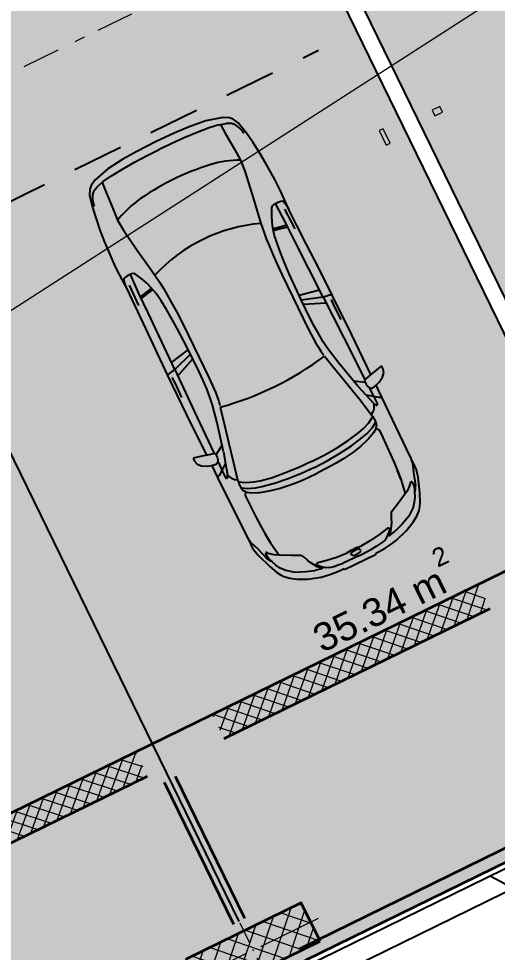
# Model space of a CAD drawing. Header units: metres. Extents: x 7511783 to 7512372, y 4692307 to 4692611.
# Drawn here: x 7511897.04 to 7511901.53, y 4692368.94 to 4692377.69 of the extents above; entities that cross this region are included whole.
import ezdxf
from ezdxf.enums import TextEntityAlignment as Align

# ---------------------------------------------------------------- set-up
doc = ezdxf.new("R2010")
doc.units = ezdxf.units.M
doc.linetypes.add('Dot & Dashed', pattern=[670.2777624130249, 352.777767181396, -176.388883590699, 0, -141.11111164093])
doc.linetypes.add('Long Dashed', pattern=[793.7499761581425, 476.2499928474427, -317.4999833106998])
for name, color, linetype, lineweight in [('A - Fill Zone_Pen_No__102', 254, 'Continuous', 0), ('A - Fill Zone_Pen_No__156', 165, 'Continuous', 0), ('A - Fill Zone_Pen_No__176', 253, 'Continuous', 0), ('A - Muret', 7, 'Continuous', 0), ('A - Muret_Pen_No__101', 252, 'Continuous', 0), ('A - Muret_Pen_No__102', 254, 'Continuous', 0), ('A - Muret_Pen_No__7', 7, 'Continuous', 0), ('A - Pllaka Themel_Pen_No__42', 8, 'Continuous', 0), ('A - Rampa_Pen_No__42', 8, 'Continuous', 0), ('A - Shtyllat', 7, 'Continuous', 0), ('A - Shtyllat_Pen_No__1', 7, 'Continuous', 0), ('A -Polyline_Pen_No__42', 8, 'Continuous', 0), ('A1 - Bodrumi -1', 7, 'Continuous', 0), ('bodrum 1 garazhat projekt', 7, 'Continuous', 0), ('garazhat-netw-amiri - b1', 20, 'Continuous', 0), ('Interior - Furniture _Pen_No__42', 8, 'Continuous', 0), ('Marker - Section', 7, 'Continuous', 0), ('Marker - Section_Pen_No__85', 151, 'Continuous', 0), ('Structural - Bearing', 7, 'Continuous', 0), ('Structural - Bearing_Pen_No__20', 1, 'Continuous', 0), ('Structural - Bearing_Pen_No__21', 7, 'Continuous', 0), ('vijat rregullim', 1, 'Continuous', 0)]:
    doc.layers.add(name, color=color, linetype=linetype, lineweight=lineweight)
doc.styles.add('GENERATED_STYLE_1', font='arial.ttf')
doc.styles.add('GENERATED_STYLE_2', font='arialbd.ttf')

# ---------------------------------------------------------------- blocks, each defined once
blk = doc.blocks.new('Slab_1', base_point=(-1850.000000000003, -20500.83600967443))
at = {"layer": 'A - Pllaka Themel_Pen_No__42', "color": 8, "linetype": 'Continuous', "lineweight": 25, "flags": 128}
blk.add_lwpolyline([(-1850.000000000003, -20500.83600967443), (27400.0000000007, -20500.83534970144), (27400.0000000007, 1500), (-1000, 1500), (-999.9999999999992, -8550.830745419275), (-1850.000000000002, -8550.830745419275)], close=True, dxfattribs=at)
blk = doc.blocks.new('Slab_2', base_point=(27550, -20500.83535421407))
at = {"layer": 'A - Pllaka Themel_Pen_No__42', "color": 8, "linetype": 'Continuous', "lineweight": 25, "flags": 128}
blk.add_lwpolyline([(27550, -20500.83535421407), (52100, -20500.83535421407), (52100, 1500), (27550, 1500)], close=True, dxfattribs=at)
blk = doc.blocks.new('Wall_32', base_point=(5824.862731304111, -24950.40664052381))
at = {"layer": 'A - Muret_Pen_No__101', "linetype": 'Continuous', "lineweight": 13}
h = blk.add_hatch(dxfattribs=at)
h.set_pattern_fill('CONCRETE_BLOCK', color=252, style=0, pattern_type=2)
h.set_pattern_definition([(44.99999999999998, (0, 0), (-68.94290863686237, 68.94290863686243), []), (135.0000000000001, (0, 0), (68.94290863686219, 68.94290863686261), [])])
h.paths.add_polyline_path([(6424.862816457296, -24950.41492313773), (9499.998194575948, -24950.45703086066), (9500.001641991863, -24700.63338816103), (10300.00183761077, -24700.64422289676), (10299.99814395087, -24950.46786559639), (13074.99829154035, -24950.50578717143), (13075.00173895627, -24700.63338816103), (13875.00193457517, -24700.64422289676), (13874.99824091527, -24950.51686815115), (16424.99835657231, -24950.55208104226), (16425.00180398823, -24700.63338816103), (17225.00150711915, -24700.64422289676), (17224.99805970324, -24950.56316202198), (22349.99821248404, -24950.63358780419), (22350.00165989995, -24700.63338816103), (6424.866263873207, -24700.41496973857)])
at = {"layer": 'A - Muret_Pen_No__7', "color": 7, "linetype": 'Continuous', "lineweight": 35, "flags": 128}
for points in [[(22350.0017149545, -24700.63356742325), (6424.866061430847, -24700.41487988083)], [(6424.862801589686, -24950.41487985964), (9499.998173563205, -24950.45710830979)], [(10299.99816184471, -24950.46809408945), (13074.99828923289, -24950.50620101496)]]:
    blk.add_lwpolyline(points, dxfattribs=at)
blk = doc.blocks.new('Wall_38', base_point=(16950, -19000.83965125988))
at = {"layer": 'A - Muret_Pen_No__102', "linetype": 'Continuous', "lineweight": 0}
for points in [[(22350.00006556553, -18880.83973710552), (16950, -18880.83973710552), (16950, -19000.839679736), (22350.00006556553, -19000.8406140397)], [(26450.00000000064, -18880.83973710552), (23149.99994263089, -18880.83973710552), (23149.99994263089, -19000.8406140397), (27400.0000000007, -19000.839679736), (26450.00000000064, -19000.83531965208)]]:
    blk.add_hatch(color=254, dxfattribs=at).paths.add_polyline_path(points)
at = {"layer": 'A - Muret_Pen_No__7', "color": 7, "linetype": 'Continuous', "lineweight": 35, "flags": 128}
for points in [[(18780.00004897138, -18880.83965125988), (16950, -18880.83965125988)], [(22350.00006556553, -18880.83965125988), (18900.00004897138, -18880.83965125988)], [(26450.00000000064, -18880.83965125988), (23149.99994263089, -18880.83965125988)], [(16950, -19000.83965125988), (22350.00006556562, -19000.83965125988)], [(23149.99994263096, -19000.83965125988), (27400.0000000007, -19000.83965125988)]]:
    blk.add_lwpolyline(points, dxfattribs=at)
blk = doc.blocks.new('Wall_64', base_point=(22750, -16800.83534970144))
at = {"layer": 'A - Muret_Pen_No__102', "linetype": 'Continuous', "lineweight": 0}
blk.add_hatch(color=254, dxfattribs=at).paths.add_polyline_path([(22690, -16920.83534970144), (22690, -18400.8406140397), (22810, -18400.8406140397), (22810, -16920.83534970144)])
at = {"layer": 'A - Muret_Pen_No__7', "color": 7, "linetype": 'Continuous', "lineweight": 35, "flags": 128}
for points in [[(22690, -16920.83534970144), (22690, -18400.8406140397)], [(22810, -18400.8406140397), (22810, -16920.83534970144)]]:
    blk.add_lwpolyline(points, dxfattribs=at)
blk = doc.blocks.new('Column_17', base_point=(-52908.25413540503, 206724.0072372175))
at = {"layer": 'Structural - Bearing', "linetype": 'Continuous', "lineweight": 0}
h = blk.add_hatch(dxfattribs=at)
h.set_pattern_fill('CONCRETE_BLOCK', color=18, style=0, pattern_type=2)
h.set_pattern_definition([(44.99999999999998, (0, 0), (-91.92387818248316, 91.92387818248324), []), (135.0000000000001, (0, 0), (91.9238781824829, 91.92387818248349), [])])
h.paths.add_polyline_path([(-52308.25413540503, 206524.0072372175), (-52308.25413540503, 206924.0072372175), (-53508.25413540504, 206924.0072372175), (-53508.25413540504, 206524.0072372175)])
at = {"layer": 'Structural - Bearing_Pen_No__20', "color": 1, "linetype": 'Continuous', "lineweight": 0}
for p, q in [((-52908.25413540503, 206804.0072372175), (-52908.25413540503, 207004.0072372175)), ((-52988.25413540503, 206724.0072372175), (-53588.25413540504, 206724.0072372175)), ((-52828.25413540503, 206724.0072372175), (-52228.25413540504, 206724.0072372175)), ((-52908.25413540503, 206644.0072372175), (-52908.25413540503, 206444.0072372175))]:
    blk.add_line(p, q, dxfattribs=at)
blk.add_point((-52908.25413540503, 206724.0072372175), dxfattribs=at)
at = {"layer": 'Structural - Bearing_Pen_No__21', "color": 7, "linetype": 'Continuous', "lineweight": 35, "flags": 128}
blk.add_lwpolyline([(-52308.25413540503, 206524.0072372175), (-52308.25413540503, 206924.0072372175), (-53508.25413540504, 206924.0072372175), (-53508.25413540504, 206524.0072372175)], close=True, dxfattribs=at)
blk = doc.blocks.new('Column_22', base_point=(1682.500000000002, 14455))
at = {"layer": 'A - Shtyllat_Pen_No__1', "color": 7, "linetype": 'Continuous', "lineweight": 13, "flags": 128}
blk.add_lwpolyline([(1662.500000000002, 14380), (1702.500000000001, 14380), (1702.500000000001, 14530), (1662.500000000002, 14530)], close=True, dxfattribs=at)
blk = doc.blocks.new('Column_31', base_point=(3220.000000000001, 14970))
at = {"layer": 'A - Shtyllat_Pen_No__1', "color": 7, "linetype": 'Continuous', "lineweight": 13, "flags": 128}
blk.add_lwpolyline([(3180.000000000001, 15000), (3180.000000000001, 14940), (3260.000000000001, 14940), (3260.000000000001, 15000)], close=True, dxfattribs=at)
blk = doc.blocks.new('Car 05 22')
at = {"layer": 'Interior - Furniture _Pen_No__42', "color": 8, "linetype": 'Continuous', "lineweight": 25}
for p, q in [((1961.117547741, 983.221158223), (1928.938242309, 983.221158223)), ((1928.938242309, 983.221158223), (1957.843908175, 858.0544967500001)), ((1996.903176747, 974.9060932165999), (1961.117547741, 983.221158223)), ((2026.89661068, 945.007687052), (1996.903176747, 974.9060932165999)), ((2054.5732194, 897.577022836), (2026.89661068, 945.007687052)), ((2067.91700908, 857.6794056350001), (2054.5732194, 897.577022836)), ((-585.227090103, 801.027979058), (-706.3378894982, 775.7872218095)), ((-483.1389679684001, 817.2581826864), (-585.227090103, 801.027979058)), ((-372.3345973750002, 830.229933465), (-483.1389679684001, 817.2581826864)), ((-251.752794228, 841.043733947), (-372.3345973750002, 830.229933465)), ((-168.2198443133, 844.6061713611999), (-251.752794228, 841.043733947)), ((-78.35772569479998, 850.6357850930001), (-168.2198443133, 844.6061713611999)), ((-24.036324899, 852.2918850640001), (-78.35772569479998, 850.6357850930001)), ((40.3182760438, 852.3336850629998), (-24.036324899, 852.2918850640001)), ((230.8030912739, 845.5192631063), (40.3182760438, 852.3336850629998)), ((124.560977278, 791.3967861309999), (129.0398444, 820.4687779309999)), ((125.693926866, 743.8968737240001), (124.560977278, 791.3967861309999)), ((129.0398444, 820.4687779309999), (138.886242882, 832.3883788069998)), ((138.886242882, 832.3883788069998), (165.168377873, 840.275885275)), ((165.168377873, 840.275885275), (194.733578306, 844.324685204)), ((194.733578306, 844.324685204), (230.803091274, 845.519263106)), ((210.873013229, 809.2317387879999), (418.0703055720001, 816.1926024380003)), ((400.0158099590001, 847.596806379), (230.8030912739, 845.5192631063)), ((590.7241636140001, 851.6786068920001), (400.0158099590001, 847.596806379)), ((856.5325990199999, 856.169707455), (590.7241636140001, 851.6786068920001)), ((1129.8609284, 858.5331077519999), (856.5325990199999, 856.169707455)), ((1115.14443198, 808.948201529), (1108.59023357, 773.98329714)), ((1119.51383092, 833.2672045809999), (1115.14443198, 808.948201529)), ((1120.16623076, 836.3248049650001), (1119.51383092, 833.2672045809999)), ((1120.69723063, 838.160005195), (1120.16623076, 836.3248049650001)), ((1129.8609284, 858.5331077519999), (1120.69723063, 838.160005195)), ((1536.1071561, 860.3802508980001), (1129.8609284, 858.5331077519999)), ((1162.63563846, 830.4777734580001), (1220.13025657, 829.0713745190002)), ((1220.13025657, 829.0713745190002), (1369.65750367, 831.489072695)), ((1957.843908175, 858.0544967500001), (1536.1071561, 860.3802508980001)), ((1957.84390817, 858.0544967500001), (1977.22141076, 777.427813481)), ((2044.48611622, 783.069509224), (2063.35562216, 792.2740022800001)), ((2063.35562216, 792.2740022800001), (2070.42572439, 799.8521965630001)), ((2068.68333559, 787.696981005), (2065.39356605, 794.4584027669999)), ((2119.91703998, 857.4374531180001), (2067.91700908, 857.6794056350001)), ((2075.28112592, 835.6608695470001), (2067.91700908, 857.6794056350001)), ((2068.68333559, 787.696981005), (2148.02030692, 790.4828861469999)), ((2070.42572439, 799.8521965630001), (2075.2191259, 809.3983893609999)), ((2075.2191259, 809.3983893609999), (2075.28112592, 835.6608695470001)), ((2106.51930118, 732.1586113790001), (2148.02030692, 790.4828861469999)), ((2193.165590015, 856.4504063259001), (2119.91703998, 857.4374531180001)), ((2148.02030692, 790.4828861469999), (2166.81146925, 813.814537484)), ((2148.02030692, 790.4828861469999), (2205.61920777, 792.204186117)), ((2166.81146925, 813.814537484), (2182.27381684, 834.081841238)), ((2182.27381684, 834.081841238), (2193.16559002, 856.4504063260001)), ((2808.01466132, 852.5547640039999), (2193.165590015, 856.4504063259001)), ((2205.61920777, 792.204186117), (2227.21980808, 791.0038861380001)), ((2227.21980808, 791.0038861380001), (2232.61990816, 790.029986155)), ((2232.61990816, 790.029986155), (2237.93539134, 787.2871225249999)), ((2240.81890828, 784.03918626), (2237.93539134, 787.2871225249999)), ((2855.711363900001, 852.6327640009998), (2808.01466132, 852.5547640039999)), ((2808.01466132, 852.5547640039999), (2876.86636504, 843.317264394)), ((2891.44016583, 852.5287640049999), (2855.711363900001, 852.6327640009998)), ((2876.86636504, 843.317264394), (2954.16376923, 813.731165643)), ((2922.51356751, 852.034364026), (2891.44016583, 852.5287640049999)), ((2904.11849592, 832.8863289209997), (2905.06820589, 832.8379901159999)), ((2945.17226874, 849.4061641369999), (2922.51356751, 852.034364026)), ((2989.61447115, 839.6482645490003), (2945.17226874, 849.4061641369999)), ((2954.16376923, 813.731165643), (3075.78877375, 774.6896785450001)), ((3013.55027244, 833.064864827), (2989.61447115, 839.6482645490003)), ((3154.26138006, 782.5577669589998), (3013.55027244, 833.064864827)), ((-784.8200333720001, 721.8124613509999), (-815.0478655078, 667.7598955197002)), ((-757.6903274910002, 747.022066986), (-784.8200333720001, 721.8124613509999)), ((-706.3378894982, 775.7872218095), (-757.6903274910002, 747.022066986)), ((-729.425104913, 716.3992494200002), (-750.577082573, 669.7773949330001)), ((-701.0941271610001, 743.2591195180001), (-729.425104913, 716.3992494200002)), ((-664.8727541800001, 760.961322365), (-701.0941271610001, 743.2591195180001)), ((-626.571782751, 772.4860242179999), (-664.8727541800001, 760.961322365)), ((-594.8871138119998, 778.4895580349998), (-626.571782751, 772.4860242179999)), ((327.3887276080001, 761.920895626), (125.394377448, 756.455747737)), ((132.429139117, 722.8048827370001), (125.693926866, 743.8968737240001)), ((146.670770152, 710.6062742990001), (132.429139117, 722.8048827370001)), ((171.252864179, 696.6287725440001), (146.670770152, 710.6062742990001)), ((521.9507803269998, 764.6728959719999), (327.3887276080001, 761.920895626)), ((355.2943663540001, 762.315609428), (339.1227247570001, 683.1192857359999)), ((373.4006373970002, 762.5717151969999), (357.2289958010001, 683.375391506)), ((813.627009446, 769.327996556), (521.9507803269998, 764.6728959719999)), ((1108.59023357, 773.98329714), (813.627009446, 769.327996556)), ((1036.25651944, 772.8416796290002), (996.5002997029998, 578.7916468290002)), ((1041.96657906, 578.0240872360001), (1107.56627095, 773.967136299)), ((1173.32542975, 774.895061201), (1090.33970038, 577.89253068)), ((1108.59023357, 773.98329714), (1537.61805657, 780.025947399)), ((1537.61805657, 780.025611521), (1974.99295641, 786.0764425990001)), ((2000.39650233, 701.591770694), (1730.35620914, 633.8338533080002)), ((1939.15395607, 686.22492547), (1995.917261, 777.427813481)), ((1977.22141076, 777.427813481), (2019.59119012, 777.427813481)), ((2000.39650233, 701.591770694), (2213.53100788, 762.9814866290001)), ((2019.59119012, 777.427813481), (2044.48611622, 783.069509224)), ((2226.59190807, 769.8777067159999), (2213.53100788, 762.9814866290001)), ((2213.53100788, 762.9814866290001), (2238.34670825, 752.240186817)), ((2234.36910819, 773.9630864369999), (2226.59190807, 769.8828865080001)), ((2238.46067648, 776.864360243), (2234.36910819, 773.9630864369999)), ((2238.34670825, 752.240186817), (2258.53170854, 739.717487037)), ((2238.46067648, 776.864360243), (2240.85090828, 780.5209863219999)), ((2240.85090828, 780.5209863219999), (2240.81890828, 784.03918626)), ((2258.53170854, 739.717487037), (2269.0398087, 731.086787188)), ((2269.0398087, 731.086787188), (2278.83550884, 721.965087348)), ((2278.83550884, 721.965087348), (2293.79610906, 697.6509877739999)), ((2293.79610906, 697.6509877739999), (2317.1870094, 700.7385877199999)), ((2317.1870094, 700.7385877199999), (2345.74280982, 702.7498876850001)), ((2355.134199750001, 639.912801441), (2317.1870094, 700.7385877199999)), ((2345.74280982, 702.7498876850001), (2378.929310310001, 702.0184876970001)), ((2410.10490185, 649.1086815510001), (2378.929310310001, 702.0184876970001)), ((2378.929310310001, 702.0184876970001), (2410.57231077, 694.2028878339999)), ((2428.73881104, 681.7061880529999), (2457.25830016, 700.035535323)), ((2457.25830016, 700.035535323), (2535.4819126, 697.9905877680001)), ((3022.47491973, 758.305686711), (3023.66221975, 762.4851866380001)), ((3024.49924208, 753.7186598590001), (3022.47491973, 758.305686711)), ((3023.66221975, 762.4851866380001), (3034.64521991, 765.0503865930001)), ((3037.91041996, 743.452886971), (3024.49924208, 753.7186598590001)), ((3034.64521991, 765.0503865930001), (3046.93432009, 763.817386614)), ((3050.61522015, 730.6688871950001), (3037.91041996, 743.452886971)), ((3046.93432009, 763.817386614), (3060.9451203, 762.9292866300001)), ((3064.50712035, 714.6457874760001), (3050.61522015, 730.6688871950001)), ((3060.9451203, 762.9292866300001), (3089.85712072, 757.3861867269998)), ((3076.97452053, 697.807687771), (3064.50712035, 714.6457874760001)), ((3100.48402088, 763.1120866269999), (3075.78877375, 774.6896785450001)), ((3089.85712072, 757.3861867269998), (3108.43932099, 751.4304868319999)), ((3114.13862108, 753.3111867989999), (3100.48402088, 763.1120866269999)), ((3108.43932099, 751.4304868319999), (3122.8656212, 746.4359869189999)), ((3122.8656212, 746.4359869189999), (3114.13862108, 753.3111867989999)), ((3170.0706946, 726.5554905960001), (3122.8656212, 746.4359869189999)), ((3235.883818752, 747.6101556219), (3154.26138006, 782.5577669589998)), ((3211.69204952, 701.0151137130001), (3170.0706946, 726.5554905960001)), ((3254.25934432, 663.1775183300001), (3211.69204952, 701.0151137130001)), ((3269.07948628, 728.3294692490001), (3235.883818752, 747.6101556219)), ((3298.56678787, 705.6390702070001), (3269.07948628, 728.3294692490001)), ((3337.33388997, 663.3806719909999), (3298.56678787, 705.6390702070001)), ((-815.0478655078, 667.7598955197002), (-855.0523550635, 511.0116477078998)), ((-768.2719792499998, 602.2788720830002), (-750.577082573, 669.7773949330001)), ((-764.3441764490001, 617.261773195), (-665.728145997, 623.9546285630003)), ((-665.728145997, 623.9546285630003), (-500.877431885, 634.180288886)), ((-500.877431885, 634.180288886), (-383.0238853850001, 641.9613403830001)), ((-383.0238853850001, 641.9613403830001), (-274.220886173, 631.318400078)), ((-274.220886173, 631.318400078), (-56.404854203, 600.536895199)), ((212.566754139, 676.5412700230002), (171.252864179, 696.6287725440001)), ((266.3151410770001, 654.566867265), (212.566754139, 676.5412700230002)), ((319.4903281550001, 636.426864989), (266.3151410770001, 654.566867265)), ((392.7088835140001, 617.8124267930001), (319.4903281550001, 636.426864989)), ((339.1227247570001, 683.1192857359999), (329.5580559370001, 633.8673348859999)), ((357.2289958010001, 683.375391506), (346.76505809, 629.492778784)), ((474.8166917820001, 607.1053878569999), (392.7088835140001, 617.8124267930001)), ((1730.35620914, 633.8338533080002), (1562.00595611, 600.596478384)), ((1779.61280153, 581.7538898049997), (1952.84760406, 621.338789111)), ((1952.84760406, 621.338789111), (2122.045506540001, 659.9572884350001)), ((2122.045506540001, 659.9572884350001), (2293.79610906, 697.6509877739999)), ((2293.79610906, 697.6386630720001), (2293.79610906, 697.6509877739999)), ((2379.77420337, 575.387091212), (2355.13301598, 639.9159014410001)), ((2436.02871163, 583.2244924540001), (2410.10490185, 649.1086815510001)), ((2410.57231077, 694.2028878339999), (2410.58631694, 694.1782473540001)), ((2428.73881104, 681.7061880529999), (2410.57231077, 694.2028878339999)), ((2428.77597173, 681.700745325), (2428.73881104, 681.7061880529999)), ((2428.77597173, 681.700745325), (2456.66545813, 639.8418234830003)), ((2456.66545813, 639.8418234830003), (2487.236391870001, 574.2621729599999)), ((2535.422612600001, 697.9916562040003), (2673.21491462, 695.5089878119999)), ((2535.46586986, 697.9894090810001), (2535.4819126, 697.988971943)), ((2673.21491462, 695.5089878119999), (2787.200816290001, 691.4809878819998)), ((2787.200816290001, 691.4809878819998), (2868.415817480001, 687.223087957)), ((2868.395882330001, 687.22488671), (2959.72331881, 678.984388101)), ((2959.72331881, 678.984388101), (2868.415817480001, 687.1969879569999)), ((2959.72331881, 678.984388101), (3047.2313201, 666.2002883250001)), ((3047.20992906, 666.2041971140001), (3100.00912087, 656.556188494)), ((3100.00912087, 656.556188494), (3076.97452053, 697.807687771)), ((3152.92075342, 553.873393456), (3100.00912087, 656.556188494)), ((3301.867263790001, 602.80900872), (3254.25934432, 663.1775183300001)), ((3374.49419199, 603.583974516), (3337.33388997, 663.3806719909999)), ((-768.2719792499998, 602.2788720830002), (-782.764796709, 510.0106247469999)), ((-56.404854203, 600.536895199), (145.941775497, 566.5900898169999)), ((145.941775497, 566.5900898169999), (233.261172115, 552.312592089)), ((233.261172115, 552.312592089), (315.3092800730001, 541.359190513)), ((315.2936019620001, 541.3606176840001), (384.2945810830001, 535.0794906230001)), ((384.2815104790001, 535.080362318), (454.174320738, 530.4191213629999)), ((454.170282107, 530.4193907049998), (526.242583163, 526.2868907769997)), ((521.3449804749999, 601.6186871690002), (474.8166917820001, 607.1053878569999)), ((569.9935686519999, 596.8381865689998), (521.3449804749999, 601.6186871690002)), ((526.2331313149998, 526.2873073839999), (627.7018846490002, 521.814890855)), ((652.59274858, 590.9845858339997), (569.9935686519999, 596.8381865689998)), ((772.8388193580001, 584.9903850819998), (652.59274858, 590.9845858339997)), ((907.2666866909999, 580.298084493), (772.8388193580001, 584.9903850819998)), ((1041.96657906, 578.0240872360001), (907.2666866909999, 580.298084493)), ((1227.79815085, 577.5186957939999), (1041.96657906, 578.0240872360001)), ((1316.09897866, 580.475793563), (1227.79815085, 577.5186957939999)), ((1403.02450604, 584.4121905939998), (1316.09897866, 580.475793563)), ((1483.8761315, 590.1361862749999), (1403.02450604, 584.4121905939998)), ((1466.62639694, 524.0299908169999), (1510.87647584, 527.594696836)), ((1562.00595611, 600.596478384), (1483.8761315, 590.1361862749999)), ((1510.85529759, 527.5929907539999), (1554.25309822, 533.0576906580001)), ((1554.25309822, 533.0576906580001), (1596.82961355, 540.969674969)), ((1597.28918852, 541.1774857889999), (1596.65116701, 540.8889849259999)), ((1610.72419049, 544.0665862469999), (1779.61280153, 581.7538898049997)), ((2397.334105950001, 514.2584815219999), (2379.77250853, 575.3929912130001)), ((2453.63941421, 521.616582688), (2436.02871163, 583.2244924540001)), ((2487.236391870001, 574.2621729599999), (2491.79934275, 562.0052962960001)), ((2491.79994982, 562.0052962960001), (2517.90263133, 477.034766618)), ((3189.62073735, 475.569766106), (3152.92075342, 553.873393456)), ((3301.867263790001, 602.80900872), (3346.015513130001, 501.4217980699999)), ((3418.40079436, 512.7439783509999), (3374.49419199, 603.583974516)), ((-855.0523550635, 511.0116477078998), (-874.6778528530002, 344.9579771100001)), ((-782.7621654889999, 510.027376359), (-794.5333543099999, 390.6265818930001)), ((627.698546207, 521.8149872519999), (756.75876515, 518.0884218199999)), ((756.75876515, 518.0884218199999), (1322.62824821, 518.052230308)), ((1322.62824821, 518.052230308), (1420.49779626, 521.652890858)), ((1420.49066257, 521.652523245), (1466.64156934, 524.030772681)), ((2419.31580918, 395.7362626700001), (2397.33316008, 514.2635815229997)), ((2477.61661773, 401.0764635800001), (2453.63941421, 521.616582688)), ((2517.90263133, 477.034766618), (2537.54372273, 384.0810341510001)), ((3199.39883308, 466.7584630290001), (3189.62073735, 475.569766106)), ((3220.69886845, 454.388540188), (3199.39883308, 466.7584630290001)), ((3256.10680826, 439.2417534179999), (3220.67662376, 454.4014587129999)), ((3288.390194130001, 425.101248479), (3256.10680826, 439.2417534179999)), ((3346.015513130001, 501.4217980699999), (3374.297465860001, 419.557472908)), ((3457.47689648, 393.0984834030001), (3418.40079436, 512.7439783509999)), ((-794.5333543099999, 390.6265818930001), (-802.4328468090001, 258.715288008)), ((2433.73206705, 266.091642182), (2419.31580918, 395.7362626700001)), ((2493.88922012, 269.050242651), (2477.61661773, 401.0764635800001)), ((2537.54372273, 384.0810341510001), (2551.45611664, 285.6281997640001)), ((3319.36158057, 408.41284265), (3288.390194130001, 425.101248479)), ((3353.46269085, 384.2512837760001), (3319.36158057, 408.41284265)), ((3321.23357975, 370.497229407), (3320.99727986, 362.132926485)), ((3320.99727986, 362.132926485), (3338.31527228, 276.8564967000001)), ((3324.654278260001, 377.297531782), (3321.23357975, 370.497229407)), ((3328.30797666, 379.591332583), (3324.654278260001, 377.297531782)), ((3338.468372210001, 379.4523325350001), (3328.30797666, 379.591332583)), ((3363.640761200001, 357.811724976), (3338.468372210001, 379.4523325350001)), ((3377.182392130001, 359.9734848010001), (3353.46269085, 384.2512837760001)), ((3396.66521323, 315.8049103040001), (3363.640761200001, 357.811724976)), ((3391.09039087, 344.247647689), (3374.297465860001, 419.557472908)), ((3391.09039087, 344.247647689), (3377.182392130001, 359.9734848010001)), ((3468.34279707, 330.9338860280001), (3457.47689648, 393.0984834030001)), ((-874.6778528530002, 344.9579771100001), (-882.944054645, 194.680643518)), ((2441.61713002, 131.955220918), (2433.73181129, 266.093942182)), ((2503.10292147, 133.173421111), (2493.88922012, 269.050242651)), ((2551.45611664, 285.6281997640001), (2559.71041303, 193.693567653)), ((3338.31527228, 276.8564967000001), (3351.882966340001, 172.661960307)), ((3408.0703938, 289.3779877820001), (3396.66521323, 315.8049103040001)), ((3408.0703938, 289.3779877820001), (3413.77629411, 267.259988716)), ((3413.77548775, 267.2641933500001), (3418.45445829, 242.866384828)), ((3474.4914974, 263.721088865), (3468.34279707, 330.9338860280001)), ((3478.33319761, 199.917191559), (3474.4914974, 263.721088865)), ((-882.944054645, 194.680643518), (-885.3767076889999, 0)), ((-802.4328468090001, 258.715288008), (-806.8131426489999, 124.936494209)), ((2559.71041303, 193.693567653), (2564.38081099, 101.185635342)), ((3418.452194370001, 242.878189745), (3424.044894670001, 200.723791525)), ((3424.044894670001, 200.723791525), (3427.72848251, 152.023715234)), ((3479.35651311, 164.9481933352), (3478.33319761, 199.917191559)), ((-806.8131426489999, 124.936494209), (-808.0470753050001, 0)), ((2444.0197128, -0.0273000043277), (2441.61701245, 131.957220918)), ((2506.01959488, -3.86e-13), (2503.10292147, 133.173421111)), ((2564.38081099, 101.185635342), (2566.01761027, -0.00610000213065)), ((3351.882966340001, 172.661960307), (3358.343763510001, 75.87012649980001)), ((3432.36383112, 39.98011396419999), (3427.72848251, 152.023715234)), ((3489.519598210001, 164.9481933352), (3479.35651311, 164.9481933352)), ((3489.519598210001, -164.9481933352), (3489.519598210001, 164.9481933352)), ((-885.3767076889999, 0), (-882.944054645, -194.680643518)), ((-806.8131426489999, -124.936494209), (-808.0470753050001, 1.477e-13)), ((2444.0197128, 0.0273000043271), (2441.61701245, -131.957220918)), ((2564.38081099, -101.185635342), (2566.01761027, 0.00610000212997)), ((3353.95786543, 27.8932505984), (3358.343763510001, 75.87012649980001)), ((3353.95786543, 27.8932505984), (3353.95786543, -0.7649002671629999)), ((3353.95786543, -27.8932505984), (3353.95786543, 0.7649002671619999)), ((3370.89075802, 11.74110410089999), (3370.32315827, -0.7649002671629999)), ((3370.89075802, -11.74110410089999), (3370.32315827, 0.7649002671619999)), ((3372.49235732, 23.6550082622), (3370.89075802, 11.74110410089999)), ((3376.267285060001, 38.99395092400001), (3372.49235732, 23.6550082622)), ((3381.98685317, 46.5714162664), (3376.267285060001, 38.99395092400001)), ((3386.21005132, 48.3522168884), (3381.98685317, 46.5714162664)), ((3386.21005132, 48.3522168884), (3394.28954778, 48.3522168884)), ((3398.51284593, 46.5714162664), (3394.28954778, 48.3522168884)), ((3404.23226311, 38.99375151340001), (3398.51284593, 46.5714162664)), ((3404.23226311, 38.99375151340001), (3408.00714178, 23.6550082622)), ((3408.00714178, 23.6550082622), (3409.766541010001, 8.055102813469999)), ((3409.766541010001, 8.055102813469999), (3409.766541010001, -4.961e-13)), ((3431.76949509, 57.3729975776), (3431.76949509, 56.7710829698)), ((3432.04453126, -0.0109000038072), (3432.36383112, 39.98011396419999)), ((3432.04453126, 0.0109000038063), (3432.36383112, -39.98011396419999)), ((2506.01959488, -2.78e-13), (2503.10292147, -133.173421111)), ((3351.882966340001, -172.661960307), (3358.343763510001, -75.87012649980001)), ((3353.95786543, -27.8932505984), (3358.343763510001, -75.87012649980001)), ((3372.49235732, -23.6550082622), (3370.89075802, -11.74110410089999)), ((3376.267285060001, -38.99395092400001), (3372.49235732, -23.6550082622)), ((3381.98685317, -46.5714162664), (3376.267285060001, -38.99395092400001)), ((3386.21005132, -48.3522168884), (3381.98685317, -46.5714162664)), ((3386.21005132, -48.3522168884), (3394.28954778, -48.3522168884)), ((3398.51284593, -46.5714162664), (3394.28954778, -48.3522168884)), ((3404.23226311, -38.99375151340001), (3398.51284593, -46.5714162664)), ((3404.23226311, -38.99375151340001), (3408.00714178, -23.6550082622)), ((3408.00714178, -23.6550082622), (3409.766541010001, -8.055102813469999)), ((3409.766541010001, -8.055102813469999), (3409.766541010001, -3.892e-13)), ((3432.36383112, -39.98011396419999), (3427.72848251, -152.023715234)), ((3431.76949509, -57.3729975776), (3431.76949509, -56.7710829698)), ((-802.4328468090001, -258.715288008), (-806.8131426489999, -124.936494209)), ((2441.61713002, -131.955220918), (2433.73181129, -266.093942182)), ((2503.10292147, -133.173421111), (2493.88922012, -269.050242651)), ((2559.71041303, -193.693567653), (2564.38081099, -101.185635342)), ((3338.31527228, -276.8564967000001), (3351.882966340001, -172.661960307)), ((3424.044894670001, -200.723791525), (3427.72848251, -152.023715234)), ((3478.33319761, -199.917191559), (3479.35651311, -164.9481933352)), ((3479.35651311, -164.9481933352), (3489.519598210001, -164.9481933352)), ((-882.944054645, -194.680643518), (-874.6778528530002, -344.9579771100001)), ((-794.5333543099999, -390.6265818930001), (-802.4328468090001, -258.715288008)), ((2551.45611664, -285.6281997640001), (2559.71041303, -193.693567653)), ((3413.77548775, -267.2641933500001), (3418.45445829, -242.866384828)), ((3418.452194370001, -242.878189745), (3424.044894670001, -200.723791525)), ((3474.4914974, -263.721088865), (3478.33319761, -199.917191559)), ((-874.6778528530002, -344.9579771100001), (-855.0523550635, -511.0116477078998)), ((2433.73206705, -266.091642182), (2419.31580918, -395.7362626700001)), ((2493.88922012, -269.050242651), (2477.61661773, -401.0764635800001)), ((2537.54372273, -384.0810341510001), (2551.45611664, -285.6281997640001)), ((3320.99727986, -362.132926485), (3338.31527228, -276.8564967000001)), ((3396.66521323, -315.8049103040001), (3363.640761200001, -357.811724976)), ((3391.09039087, -344.247647689), (3374.297465860001, -419.557472908)), ((3391.09039087, -344.247647689), (3377.182392130001, -359.9734848010001)), ((3408.0703938, -289.3779877820001), (3396.66521323, -315.8049103040001)), ((3408.0703938, -289.3779877820001), (3413.77629411, -267.259988716)), ((3457.47689648, -393.0984834030001), (3468.34279707, -330.9338860280001)), ((3468.34279707, -330.9338860280001), (3474.4914974, -263.721088865)), ((-782.7621654889999, -510.027376359), (-794.5333543099999, -390.6265818930001)), ((2419.31580918, -395.7362626700001), (2397.33316008, -514.2635815229997)), ((2477.61661773, -401.0764635800001), (2453.63941421, -521.616582688)), ((2517.90263133, -477.034766618), (2537.54372273, -384.0810341510001)), ((3288.390194130001, -425.101248479), (3256.10680826, -439.2417534179999)), ((3319.36158057, -408.41284265), (3288.390194130001, -425.101248479)), ((3353.46269085, -384.2512837760001), (3319.36158057, -408.41284265)), ((3321.23357975, -370.497229407), (3320.99727986, -362.132926485)), ((3324.654278260001, -377.297531782), (3321.23357975, -370.497229407)), ((3328.30797666, -379.591332583), (3324.654278260001, -377.297531782)), ((3338.468372210001, -379.4523325350001), (3328.30797666, -379.591332583)), ((3363.640761200001, -357.811724976), (3338.468372210001, -379.4523325350001)), ((3346.015513130001, -501.4217980699999), (3374.297465860001, -419.557472908)), ((3377.182392130001, -359.9734848010001), (3353.46269085, -384.2512837760001)), ((3418.40079436, -512.7439783509999), (3457.47689648, -393.0984834030001)), ((-855.0523550635, -511.0116477078998), (-815.0478655078, -667.7598955197002)), ((-768.2719792499998, -602.2788720830002), (-782.764796709, -510.0106247469999)), ((526.2331313149998, -526.2873073839999), (627.7018846490002, -521.814890855)), ((627.698546207, -521.8149872519999), (756.75876515, -518.0884218199999)), ((756.75876515, -518.0884218199999), (1322.62824821, -518.052230308)), ((1322.62824821, -518.052230308), (1420.49779626, -521.652890858)), ((1420.49066257, -521.652523245), (1466.64156934, -524.030772681)), ((1466.62639694, -524.0299908169999), (1510.87647584, -527.594696836)), ((2397.334105950001, -514.2584815219999), (2379.77250853, -575.3929912130001)), ((2453.63941421, -521.616582688), (2436.02871163, -583.2244924540001)), ((2491.79994982, -562.0052962960001), (2517.90263133, -477.034766618)), ((3189.62073735, -475.569766106), (3152.92075342, -553.873393456)), ((3199.39883308, -466.7584630290001), (3189.62073735, -475.569766106)), ((3220.69886845, -454.388540188), (3199.39883308, -466.7584630290001)), ((3256.10680826, -439.2417534179999), (3220.67662376, -454.4014587129999)), ((3301.867263790001, -602.80900872), (3346.015513130001, -501.4217980699999)), ((3374.49419199, -603.583974516), (3418.40079436, -512.7439783509999)), ((-768.2719792499998, -602.2788720830002), (-750.577082573, -669.7773949330001)), ((-274.220886173, -631.318400078), (-56.404854203, -600.536895199)), ((-56.404854203, -600.536895199), (145.941775497, -566.5900898169999)), ((145.941775497, -566.5900898169999), (233.261172115, -552.312592089)), ((233.261172115, -552.312592089), (315.3092800730001, -541.359190513)), ((315.2936019620001, -541.3606176840001), (384.2945810830001, -535.0794906230001)), ((384.2815104790001, -535.080362318), (454.174320738, -530.4191213629999)), ((474.8166917820001, -607.1053878569999), (392.7088835140001, -617.8124267930001)), ((454.170282107, -530.4193907049998), (526.242583163, -526.2868907769997)), ((521.3449804749999, -601.6186871690002), (474.8166917820001, -607.1053878569999)), ((569.9935686519999, -596.8381865689998), (521.3449804749999, -601.6186871690002)), ((652.59274858, -590.9845858339997), (569.9935686519999, -596.8381865689998)), ((772.8388193580001, -584.9903850819998), (652.59274858, -590.9845858339997)), ((907.2666866909999, -580.298084493), (772.8388193580001, -584.9903850819998)), ((1041.96657906, -578.0240872360001), (907.2666866909999, -580.298084493)), ((1036.25651944, -772.8416796290002), (996.5002997029998, -578.7916468290002)), ((1227.79815085, -577.5186957939999), (1041.96657906, -578.0240872360001)), ((1041.96657906, -578.0240872360001), (1107.56627095, -773.967136299)), ((1173.32542975, -774.895061201), (1090.33970038, -577.89253068)), ((1316.09897866, -580.475793563), (1227.79815085, -577.5186957939999)), ((1403.02450604, -584.4121905939998), (1316.09897866, -580.475793563)), ((1483.8761315, -590.1361862749999), (1403.02450604, -584.4121905939998)), ((1562.00595611, -600.596478384), (1483.8761315, -590.1361862749999)), ((1510.85529759, -527.5929907539999), (1554.25309822, -533.0576906580001)), ((1554.25309822, -533.0576906580001), (1596.82961355, -540.969674969)), ((1730.35620914, -633.8338533080002), (1562.00595611, -600.596478384)), ((1597.28918852, -541.1774857889999), (1596.65116701, -540.8889849259999)), ((1610.72419049, -544.0665862469999), (1779.61280153, -581.7538898049997)), ((1779.61280153, -581.7538898049997), (1952.84760406, -621.338789111)), ((2379.77420337, -575.387091212), (2355.13301598, -639.9159014410001)), ((2436.02871163, -583.2244924540001), (2410.10490185, -649.1086815510001)), ((2456.66545813, -639.8418234830003), (2487.236391870001, -574.2621729599999)), ((2487.236391870001, -574.2621729599999), (2491.79934275, -562.0052962960001)), ((3152.92075342, -553.873393456), (3100.00912087, -656.556188494)), ((3301.867263790001, -602.80900872), (3254.25934432, -663.1775183300001)), ((3337.33388997, -663.3806719909999), (3374.49419199, -603.583974516)), ((-815.0478655078, -667.7598955197002), (-784.8200333720001, -721.8124613509999)), ((-764.3441764490001, -617.261773195), (-665.728145997, -623.9546285630003)), ((-729.425104913, -716.3992494200002), (-750.577082573, -669.7773949330001)), ((-665.728145997, -623.9546285630003), (-500.877431885, -634.180288886)), ((-500.877431885, -634.180288886), (-383.0238853850001, -641.9613403830001)), ((-383.0238853850001, -641.9613403830001), (-274.220886173, -631.318400078)), ((171.252864179, -696.6287725440001), (146.670770152, -710.6062742990001)), ((212.566754139, -676.5412700230002), (171.252864179, -696.6287725440001)), ((266.3151410770001, -654.566867265), (212.566754139, -676.5412700230002)), ((319.4903281550001, -636.426864989), (266.3151410770001, -654.566867265)), ((392.7088835140001, -617.8124267930001), (319.4903281550001, -636.426864989)), ((339.1227247570001, -683.1192857359999), (329.5580559370001, -633.8673348859999)), ((355.2943663540001, -762.315609428), (339.1227247570001, -683.1192857359999)), ((357.2289958010001, -683.375391506), (346.76505809, -629.492778784)), ((373.4006373970002, -762.5717151969999), (357.2289958010001, -683.375391506)), ((2000.39650233, -701.591770694), (1730.35620914, -633.8338533080002)), ((1939.15395607, -686.22492547), (1995.917261, -777.427813481)), ((1952.84760406, -621.338789111), (2122.045506540001, -659.9572884350001)), ((2122.045506540001, -659.9572884350001), (2293.79610906, -697.6509877739999)), ((2278.83550884, -721.965087348), (2293.79610906, -697.6509877739999)), ((2293.79610906, -697.6386630720001), (2293.79610906, -697.6509877739999)), ((2293.79610906, -697.6509877739999), (2317.1870094, -700.7385877199999)), ((2355.134199750001, -639.912801441), (2317.1870094, -700.7385877199999)), ((2410.10490185, -649.1086815510001), (2378.929310310001, -702.0184876970001)), ((2378.929310310001, -702.0184876970001), (2410.57231077, -694.2028878339999)), ((2428.73881104, -681.7061880529999), (2410.57231077, -694.2028878339999)), ((2410.57231077, -694.2028878339999), (2410.58631694, -694.1782473540001)), ((2428.77597173, -681.700745325), (2428.73881104, -681.7061880529999)), ((2428.73881104, -681.7061880529999), (2457.25830016, -700.035535323)), ((2428.77597173, -681.700745325), (2456.66545813, -639.8418234830003)), ((2457.25830016, -700.035535323), (2535.4819126, -697.9905877680001)), ((2535.422612600001, -697.9916562040003), (2673.21491462, -695.5089878119999)), ((2535.46586986, -697.9894090810001), (2535.4819126, -697.988971943)), ((2673.21491462, -695.5089878119999), (2787.200816290001, -691.4809878819998)), ((2787.200816290001, -691.4809878819998), (2868.415817480001, -687.223087957)), ((2868.395882330001, -687.22488671), (2959.72331881, -678.984388101)), ((2959.72331881, -678.984388101), (2868.415817480001, -687.1969879569999)), ((2959.72331881, -678.984388101), (3047.2313201, -666.2002883250001)), ((3047.20992906, -666.2041971140001), (3100.00912087, -656.556188494)), ((3076.97452053, -697.807687771), (3064.50712035, -714.6457874760001)), ((3100.00912087, -656.556188494), (3076.97452053, -697.807687771)), ((3254.25934432, -663.1775183300001), (3211.69204952, -701.0151137130001)), ((3298.56678787, -705.6390702070001), (3337.33388997, -663.3806719909999)), ((-784.8200333720001, -721.8124613509999), (-757.6903274910002, -747.022066986)), ((-757.6903274910002, -747.022066986), (-706.3378894982, -775.7872218095)), ((-701.0941271610001, -743.2591195180001), (-729.425104913, -716.3992494200002)), ((-706.3378894982, -775.7872218095), (-585.227090103, -801.027979058)), ((-664.8727541800001, -760.961322365), (-701.0941271610001, -743.2591195180001)), ((-626.571782751, -772.4860242179999), (-664.8727541800001, -760.961322365)), ((-594.8871138119998, -778.4895580349998), (-626.571782751, -772.4860242179999)), ((125.693926866, -743.8968737240001), (124.560977278, -791.3967861309999)), ((327.3887276080001, -761.920895626), (125.394377448, -756.455747737)), ((132.429139117, -722.8048827370001), (125.693926866, -743.8968737240001)), ((146.670770152, -710.6062742990001), (132.429139117, -722.8048827370001)), ((521.9507803269998, -764.6728959719999), (327.3887276080001, -761.920895626)), ((813.627009446, -769.327996556), (521.9507803269998, -764.6728959719999)), ((1108.59023357, -773.98329714), (813.627009446, -769.327996556)), ((1108.59023357, -773.98329714), (1537.61805657, -780.025947399)), ((1115.14443198, -808.948201529), (1108.59023357, -773.98329714)), ((1537.61805657, -780.025611521), (1974.99295641, -786.0764425990001)), ((1957.84390817, -858.0544967500001), (1977.22141076, -777.427813481)), ((1977.22141076, -777.427813481), (2019.59119012, -777.427813481)), ((2000.39650233, -701.591770694), (2213.53100788, -762.9814866290001)), ((2019.59119012, -777.427813481), (2044.48611622, -783.069509224)), ((2044.48611622, -783.069509224), (2063.35562216, -792.2740022800001)), ((2106.51930118, -732.1586113790001), (2148.02030692, -790.4828861469999)), ((2213.53100788, -762.9814866290001), (2238.34670825, -752.240186817)), ((2226.59190807, -769.8777067159999), (2213.53100788, -762.9814866290001)), ((2234.36910819, -773.9630864369999), (2226.59190807, -769.8828865080001)), ((2238.46067648, -776.864360243), (2234.36910819, -773.9630864369999)), ((2240.81890828, -784.03918626), (2237.93539134, -787.2871225249999)), ((2238.34670825, -752.240186817), (2258.53170854, -739.717487037)), ((2238.46067648, -776.864360243), (2240.85090828, -780.5209863219999)), ((2240.85090828, -780.5209863219999), (2240.81890828, -784.03918626)), ((2258.53170854, -739.717487037), (2269.0398087, -731.086787188)), ((2269.0398087, -731.086787188), (2278.83550884, -721.965087348)), ((2317.1870094, -700.7385877199999), (2345.74280982, -702.7498876850001)), ((2345.74280982, -702.7498876850001), (2378.929310310001, -702.0184876970001)), ((2954.16376923, -813.731165643), (3075.78877375, -774.6896785450001)), ((3013.55027244, -833.064864827), (3154.26138006, -782.5577669589998)), ((3024.49924208, -753.7186598590001), (3022.47491973, -758.305686711)), ((3022.47491973, -758.305686711), (3023.66221975, -762.4851866380001)), ((3023.66221975, -762.4851866380001), (3034.64521991, -765.0503865930001)), ((3037.91041996, -743.452886971), (3024.49924208, -753.7186598590001)), ((3034.64521991, -765.0503865930001), (3046.93432009, -763.817386614)), ((3050.61522015, -730.6688871950001), (3037.91041996, -743.452886971)), ((3046.93432009, -763.817386614), (3060.9451203, -762.9292866300001)), ((3064.50712035, -714.6457874760001), (3050.61522015, -730.6688871950001)), ((3060.9451203, -762.9292866300001), (3089.85712072, -757.3861867269998)), ((3100.48402088, -763.1120866269999), (3075.78877375, -774.6896785450001)), ((3089.85712072, -757.3861867269998), (3108.43932099, -751.4304868319999)), ((3114.13862108, -753.3111867989999), (3100.48402088, -763.1120866269999)), ((3108.43932099, -751.4304868319999), (3122.8656212, -746.4359869189999)), ((3122.8656212, -746.4359869189999), (3114.13862108, -753.3111867989999)), ((3170.0706946, -726.5554905960001), (3122.8656212, -746.4359869189999)), ((3154.26138006, -782.5577669589998), (3235.883818752, -747.6101556219)), ((3211.69204952, -701.0151137130001), (3170.0706946, -726.5554905960001)), ((3235.883818752, -747.6101556219), (3269.07948628, -728.3294692490001)), ((3269.07948628, -728.3294692490001), (3298.56678787, -705.6390702070001)), ((-585.227090103, -801.027979058), (-483.149337101, -817.256968783)), ((-483.149337101, -817.256968783), (-372.3345973750002, -830.229933465)), ((-372.3345973750002, -830.229933465), (-251.752794228, -841.043733947)), ((-251.752794228, -841.043733947), (-168.2198443133, -844.6061713611999)), ((-168.2198443133, -844.6061713611999), (-78.35772569479998, -850.6357850930001)), ((-78.35772569479998, -850.6357850930001), (-24.036324899, -852.2918850640001)), ((-24.036324899, -852.2918850640001), (40.3182760438, -852.3336850629998)), ((40.3182760438, -852.3336850629998), (230.8030912739, -845.5192631063)), ((124.560977278, -791.3967861309999), (129.0398444, -820.4687779309999)), ((129.0398444, -820.4687779309999), (138.886242882, -832.3883788069998)), ((138.886242882, -832.3883788069998), (165.168377873, -840.275885275)), ((165.168377873, -840.275885275), (194.733578306, -844.324685204)), ((194.733578306, -844.324685204), (230.803091274, -845.519263106)), ((210.873013229, -809.2317387879999), (418.0703055720001, -816.1926024380003)), ((230.8030912739, -845.5192631063), (400.0158099590001, -847.596806379)), ((400.0158099590001, -847.596806379), (590.7241636140001, -851.6786068920001)), ((590.7241636140001, -851.6786068920001), (856.5325990199999, -856.169707455)), ((856.5325990199999, -856.169707455), (1129.8609284, -858.5331077519999)), ((1119.51383092, -833.2672045809999), (1115.14443198, -808.948201529)), ((1120.16623076, -836.3248049650001), (1119.51383092, -833.2672045809999)), ((1120.69723063, -838.160005195), (1120.16623076, -836.3248049650001)), ((1129.8609284, -858.5331077519999), (1120.69723063, -838.160005195)), ((1129.8609284, -858.5331077519999), (1536.1071561, -860.3802508980001)), ((1162.63563846, -830.4777734580001), (1220.13025657, -829.0713745190002)), ((1220.13025657, -829.0713745190002), (1369.65750367, -831.489072695)), ((1536.1071561, -860.3802508980001), (1957.84390817, -858.0544967500001)), ((1957.84390817, -858.0544967500001), (1928.938242309, -983.221158223)), ((2054.5732194, -897.577022836), (2067.917009081, -857.6794056350001)), ((2063.35562216, -792.2740022800001), (2070.42572439, -799.8521965630001)), ((2068.68333559, -787.696981005), (2065.39356605, -794.4584027669999)), ((2075.28112592, -835.6608695470001), (2067.91700908, -857.6794056350001)), ((2067.917009081, -857.6794056350001), (2119.91703998, -857.4374531180001)), ((2068.68333559, -787.696981005), (2148.02030692, -790.4828861469999)), ((2070.42572439, -799.8521965630001), (2075.2191259, -809.3983893609999)), ((2075.2191259, -809.3983893609999), (2075.28112592, -835.6608695470001)), ((2119.91703998, -857.4374531180001), (2193.165590015, -856.4504063259001)), ((2148.02030692, -790.4828861469999), (2166.81146925, -813.814537484)), ((2148.02030692, -790.4828861469999), (2205.61920777, -792.204186117)), ((2166.81146925, -813.814537484), (2182.27381684, -834.081841238)), ((2182.27381684, -834.081841238), (2193.16559002, -856.4504063260001)), ((2193.165590015, -856.4504063259001), (2808.01466132, -852.5547640039999)), ((2205.61920777, -792.204186117), (2227.21980808, -791.0038861380001)), ((2227.21980808, -791.0038861380001), (2232.61990816, -790.029986155)), ((2232.61990816, -790.029986155), (2237.93539134, -787.2871225249999)), ((2808.01466132, -852.5547640039999), (2876.86636504, -843.317264394)), ((2808.01466132, -852.5547640039999), (2855.711363900001, -852.6327640009998)), ((2855.711363900001, -852.6327640009998), (2891.44016583, -852.5287640049999)), ((2876.86636504, -843.317264394), (2954.16376923, -813.731165643)), ((2891.44016583, -852.5287640049999), (2922.51356751, -852.034364026)), ((2922.51356751, -852.034364026), (2945.17226874, -849.4061641369999)), ((2945.17226874, -849.4061641369999), (2989.61447115, -839.6482645490003)), ((2989.61447115, -839.6482645490003), (3013.55027244, -833.064864827)), ((1996.903176747, -974.9060932165999), (2026.89661068, -945.007687052)), ((2026.89661068, -945.007687052), (2054.5732194, -897.577022836)), ((1928.938242309, -983.221158223), (1961.117547741, -983.221158223)), ((1961.117547741, -983.221158223), (1996.903176747, -974.9060932165999))]:
    blk.add_line(p, q, dxfattribs=at)
for centre, radius, start, end in [((492.8743121958, 217.6762888661), 973.2499460395999, 154.1544541405, 170.9117329646), ((1649.811844864, 0), 1520.416064058, 158.6992078, 201.3007921999999), ((-1245.217819199, 0), 2907.303426369, 349.2141992177, 10.78580078235), ((1856.361619248, -1.736472437241999), 2353.963924674, 170.8803955853, 189.9222862500999), ((492.8743121958, -217.6762888661), 973.2499460395999, 191.230533967, 205.8455458595)]:
    blk.add_arc(centre, radius, start, end, dxfattribs=at)
blk = doc.blocks.new('Straight Ramp 22_2')
at = {"layer": 'A - Rampa_Pen_No__42', "color": 8, "linetype": 'Continuous', "lineweight": 25}
for p, q in [((15549.99999994249, -2750), (17549.99999994249, 0)), ((7352.756813537701, -2550), (17549.99999994249, -2550)), ((7352.756813537701, -2550), (17549.99999994249, -2550)), ((7237.286759699776, -2750), (17549.99999994249, -2750))]:
    blk.add_line(p, q, dxfattribs=at)
at = {"layer": 'A - Rampa_Pen_No__42', "color": 8, "linetype": 'Continuous', "lineweight": 25, "style": 'GENERATED_STYLE_2'}
for tag, p in [('ascentPercentage_0', (2250, 188.4773571428571)), ('percentage_0', (6637.499999985625, 188.4773571428571)), ('percentage_1', (10912.49999995687, 188.4773571428571)), ('ascentPercentage_1', (15299.99999994249, 188.4773571428571))]:
    blk.add_attdef(tag, text='', height=300, dxfattribs=at).set_placement(p, align=Align.MIDDLE_CENTER)
blk = doc.blocks.new('Cutting Plane_1', base_point=(-2729.038131649883, -10324.94421901171))
at = {"layer": 'Marker - Section_Pen_No__85', "color": 151, "linetype": 'Dot & Dashed', "lineweight": 20}
blk.add_line((-2504.038131649883, -10324.94421901171), (75513.27257534125, -10324.94421901171), dxfattribs=at)
blk = doc.blocks.new('A$C75F44AD6')
at = {"layer": 'A - Fill Zone_Pen_No__102', "linetype": 'Continuous', "lineweight": 0}
for points in [[(26516.49701639917, 62426.0089632505), (22541.49706537055, 62426.0089632505), (22541.49706537055, 59201.00896325049), (20591.49701639917, 59201.00896325049), (20591.49701639917, 54826.01264365789), (26516.49701639917, 54826.01264365789)], [(31166.49701639917, 62426.0089632505), (26516.49701639917, 62426.0089632505), (26516.49701639917, 54826.01264365789), (31166.49701639917, 54826.01264365789)], [(36366.49701639916, 62426.0089632505), (31316.49701639917, 62426.0089632505), (31316.49701639917, 54826.01264365789), (36366.49701639916, 54826.01264365789)]]:
    blk.add_hatch(color=7, dxfattribs=at).paths.add_polyline_path(points)
at = {"layer": 'A - Fill Zone_Pen_No__176', "linetype": 'Continuous', "lineweight": 0}
for points in [[(4016.497029576725, 62426.00826416354), (4016.497029576725, 67626.84861451037), (31166.49701639917, 67626.84861451037), (31166.49701639917, 62426.0089632505), (22541.49706537055, 62426.0089632505), (22541.49706537055, 59201.00896325049), (20591.49701639917, 59201.00896325049), (20591.49701639917, 54826.01264365789), (17241.49701639916, 54826.01264365789), (17241.49701639916, 60101.0089632505), (15491.49701639917, 60101.0089632505), (15491.49701639917, 62426.00826416354)], [(55866.49701639917, 62426.00896325049), (55866.49701639917, 67626.84861451037), (31316.49701639917, 67626.84861451037), (31316.49701639917, 62426.00896325049), (36366.49701639916, 62426.0089632505), (36366.49701639916, 54826.01264365789), (41666.49701639917, 54826.01264365788), (41666.49701639917, 62426.00896325049)]]:
    blk.add_hatch(color=250, dxfattribs=at).paths.add_polyline_path(points)
at = {"layer": 'A -Polyline_Pen_No__42', "color": 8, "linetype": 'Long Dashed', "lineweight": 25}
blk.add_lwpolyline([(22666.49706537055, 62426.0089632505), (30766.49701639917, 62426.0089632505)], dxfattribs=at)
at = {"layer": 'A -Polyline_Pen_No__42', "color": 8, "linetype": 'Continuous', "lineweight": 25}
blk.add_lwpolyline([(26516.49701639916, 55426.00800047068), (26516.49701639916, 61926.00794611996)], dxfattribs=at)
at = {"layer": 'A - Muret', "color": 7, "lineweight": 35}
for name, p in [('Wall_32', (22666.49706537055, 57026.01326480894)), ('Wall_64', (26516.49701639916, 57026.01326480894)), ('Wall_38', (20716.49701639917, 54826.0089632505))]:
    blk.add_blockref(name, p, dxfattribs=at)
at = {"layer": 'A - Rampa_Pen_No__42', "color": 8, "linetype": 'Continuous', "lineweight": 25, "xscale": -1, "zscale": 1000, "rotation": 180}
blk.add_blockref('Straight Ramp 22_2', (13266.49701639914, 52026.38534566228), dxfattribs=at)
at = {"layer": 'A - Shtyllat', "color": 7, "lineweight": 35}
for name, p in [('Column_22', (30966.49701639917, 61426.00896325049)), ('Column_31', (31516.49701639917, 61426.00896325049)), ('Column_17', (26516.49701639916, 55126.00800047068))]:
    blk.add_blockref(name, p, dxfattribs=at)
at = {"layer": 'A1 - Bodrumi -1', "color": 8, "linetype": 'Continuous', "lineweight": 25}
for name, p in [('Slab_1', (1916.497016399164, 54826.01260483595)), ('Slab_2', (31316.49701639917, 54826.01326480894))]:
    blk.add_blockref(name, p, dxfattribs=at)
at = {"layer": 'Interior - Furniture _Pen_No__42', "color": 8, "linetype": 'Continuous', "lineweight": 25, "zscale": 1000, "rotation": 270}
blk.add_blockref('Car 05 22', (29016.49701639917, 61440.63225556148), dxfattribs=at)
at = {"layer": 'Marker - Section', "color": 151, "lineweight": 20}
blk.add_blockref('Cutting Plane_1', (1037.458884749284, 63501.90439549867), dxfattribs=at)
at = {"layer": 'A - Fill Zone_Pen_No__156', "color": 165, "lineweight": 20, "insert": (28317.11760478989, 57335.94579686986), "char_height": 262.5, "attachment_point": 7, "style": 'GENERATED_STYLE_1'}
blk.add_mtext('{\\fArial|b0|i0|c0|p34;35.34 m{\\H0.66x;\\S2^  ;}}', dxfattribs=at)

msp = doc.modelspace()

# ---------------------------------------------------------------- linework, layer by layer
at = {"layer": 'garazhat-netw-amiri - b1'}
msp.add_circle((7511922.380949954, 4692382.212120953), 75.36126493235138, dxfattribs=at)
at = {"layer": 'vijat rregullim', "flags": 128}
for points in [[(7511942.992999999, 4692405.116), (7511913.451999999, 4692385.678), (7511902.611, 4692378.578999999), (7511894.291, 4692373.23), (7511877.791, 4692378.6), (7511870.102, 4692387.2), (7511870.032, 4692387.28), (7511869.842000001, 4692387.49), (7511869.531999999, 4692387.82), (7511855.941999999, 4692402.559999999), (7511850.842, 4692406.990000001), (7511889.413, 4692421.428000001), (7511926.304, 4692436.844999999), (7511934.243, 4692423.576)], [(7511935.68, 4692370.75), (7511934.089999999, 4692373.38), (7511924.669838073, 4692393.059345807), (7511913.451999999, 4692385.678), (7511902.611, 4692378.578999999), (7511894.291, 4692373.23), (7511894.942999999, 4692372.975999999), (7511892.856000001, 4692371.513999999), (7511892.758, 4692370.324), (7511892.71, 4692369.742999999), (7511892.786, 4692367.666), (7511893.466, 4692365.435), (7511897.246000001, 4692360.267), (7511907.287000001, 4692351.18), (7511910.408, 4692348.041999999), (7511920.285000001, 4692340.217), (7511933.219999999, 4692351.09), (7511932.73, 4692351.679999999), (7511923.269999999, 4692360.23), (7511922.3, 4692361.1)]]:
    msp.add_lwpolyline(points, close=True, dxfattribs=at)

# ---------------------------------------------------------------- block references
at = {"layer": 'bodrum 1 garazhat projekt', "xscale": 0.001, "yscale": 0.001, "zscale": 0.001, "rotation": 26.04535599708318}
msp.add_blockref('A$C75F44AD6', (7511899.624007692, 4692307.794563157), dxfattribs=at)

doc.saveas('drawing.dxf')
